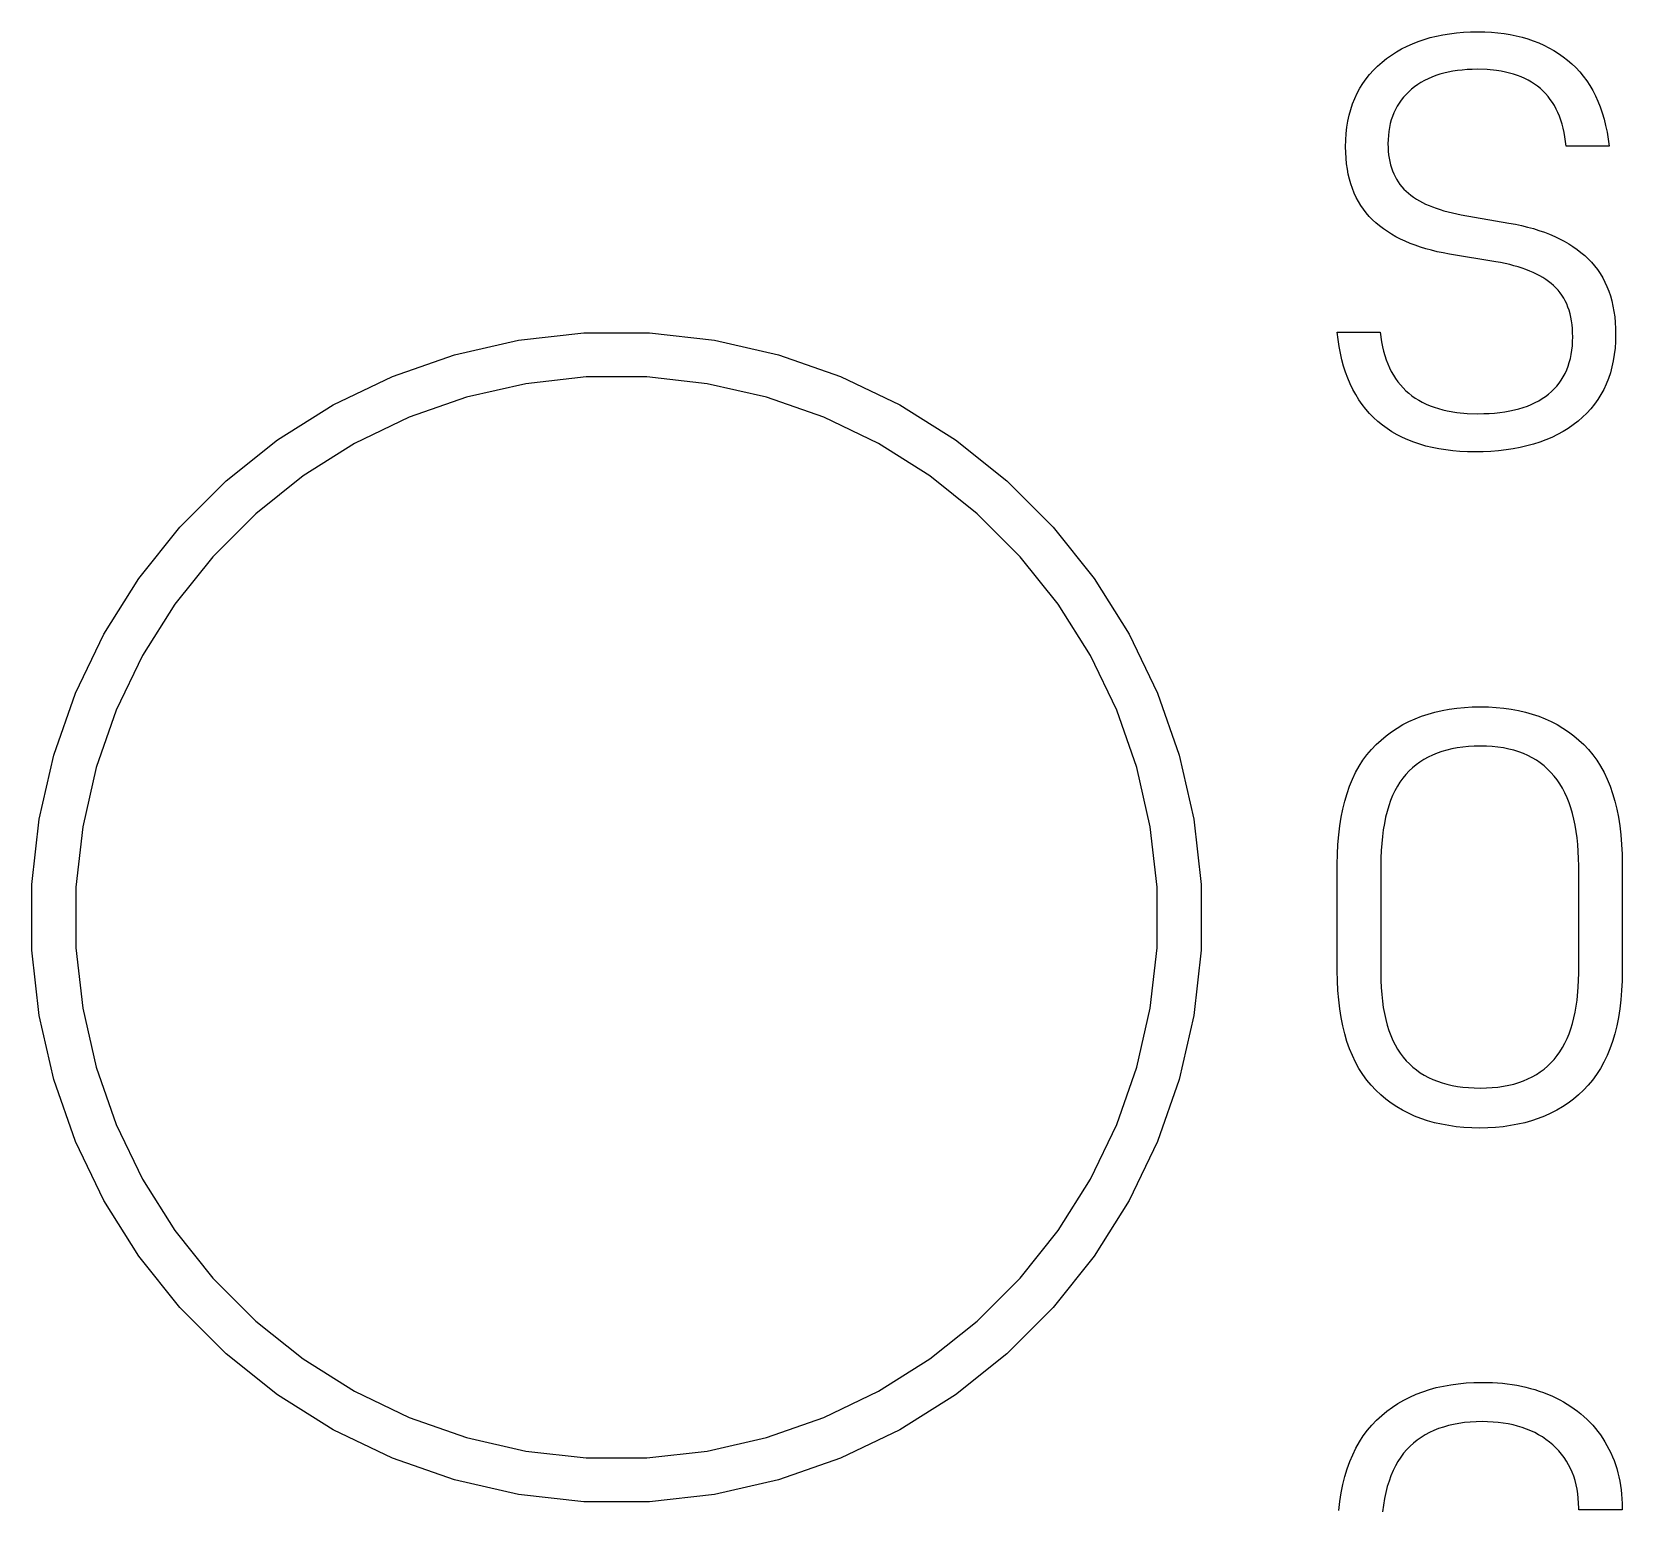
# Model space of a CAD drawing. Header units: millimetres. Extents: x 120 to 180, y -156 to -28.
# Drawn here: x 127.4 to 134.46, y -102.63 to -96.07 of the extents above; entities that cross this region are included whole.
import ezdxf

# ---------------------------------------------------------------- set-up
doc = ezdxf.new("R2010")
doc.units = ezdxf.units.MM
doc.layers.add('F.Silkscreen', color=41, linetype='CONTINUOUS', true_color=0xf2eda1)

msp = doc.modelspace()

# ---------------------------------------------------------------- linework, layer by layer
at = {"layer": 'F.Silkscreen', "linetype": 'CONTINUOUS'}
for p, q in [((133.58563, -96.101083), (133.612649, -96.093177)), ((133.612649, -96.093177), (133.640474, -96.086325)), ((133.640474, -96.086325), (133.669108, -96.080528)), ((133.669108, -96.080528), (133.698549, -96.075784)), ((133.698549, -96.075784), (133.7288, -96.072095)), ((133.7288, -96.072095), (133.759861, -96.06946)), ((133.759861, -96.06946), (133.791733, -96.067879)), ((133.791733, -96.067879), (133.824417, -96.067352)), ((133.824417, -96.067352), (133.854483, -96.067843)), ((133.854483, -96.067843), (133.883861, -96.069315)), ((133.883861, -96.069315), (133.912549, -96.071769)), ((133.912549, -96.071769), (133.940548, -96.075205)), ((133.940548, -96.075205), (133.967857, -96.079622)), ((133.967857, -96.079622), (133.994476, -96.085022)), ((133.994476, -96.085022), (134.020404, -96.091403)), ((134.020404, -96.091403), (134.045642, -96.098766)), ((133.44042, -96.170652), (133.462614, -96.156422)), ((133.462614, -96.156422), (133.485609, -96.143246)), ((133.485609, -96.143246), (133.509408, -96.131124)), ((133.509408, -96.131124), (133.53401, -96.120056)), ((133.53401, -96.120056), (133.559418, -96.110042)), ((133.559418, -96.110042), (133.58563, -96.101083)), ((134.045642, -96.098766), (134.070187, -96.107111)), ((134.070187, -96.107111), (134.094041, -96.116438)), ((134.094041, -96.116438), (134.117203, -96.126748)), ((134.117203, -96.126748), (134.139672, -96.138039)), ((134.139672, -96.138039), (134.161448, -96.150313)), ((134.161448, -96.150313), (134.182531, -96.163568)), ((134.182531, -96.163568), (134.20292, -96.177807)), ((133.360585, -96.237661), (133.378879, -96.219554)), ((133.378879, -96.219554), (133.398437, -96.202275)), ((133.398437, -96.202275), (133.419028, -96.185937)), ((133.419028, -96.185937), (133.44042, -96.170652)), ((133.776131, -96.235413), (133.754281, -96.237143)), ((133.798628, -96.234374), (133.776131, -96.235413)), ((133.821771, -96.234028), (133.798628, -96.234374)), ((133.865774, -96.235361), (133.821771, -96.234028)), ((133.907198, -96.239362), (133.865774, -96.235361)), ((134.20292, -96.177807), (134.222615, -96.193027)), ((134.222615, -96.193027), (134.241473, -96.20925)), ((134.241473, -96.20925), (134.25935, -96.226496)), ((134.25935, -96.226496), (134.276247, -96.244764)), ((133.300048, -96.31836), (133.313287, -96.296944)), ((133.313287, -96.296944), (133.327789, -96.276356)), ((133.327789, -96.276356), (133.343555, -96.256595)), ((133.343555, -96.256595), (133.360585, -96.237661)), ((133.556814, -96.301896), (133.542782, -96.311939)), ((133.571502, -96.292545), (133.556814, -96.301896)), ((133.586845, -96.283887), (133.571502, -96.292545)), ((133.602843, -96.275923), (133.586845, -96.283887)), ((133.619494, -96.268651), (133.602843, -96.275923)), ((133.636797, -96.262072), (133.619494, -96.268651)), ((133.654753, -96.256185), (133.636797, -96.262072)), ((133.673359, -96.250992), (133.654753, -96.256185)), ((133.692616, -96.246491), (133.673359, -96.250992)), ((133.712522, -96.242683), (133.692616, -96.246491)), ((133.733078, -96.239567), (133.712522, -96.242683)), ((133.754281, -96.237143), (133.733078, -96.239567)), ((133.926942, -96.242362), (133.907198, -96.239362)), ((133.946041, -96.246029), (133.926942, -96.242362)), ((133.964494, -96.250362), (133.946041, -96.246029)), ((133.982303, -96.255362), (133.964494, -96.250362)), ((133.999466, -96.261029), (133.982303, -96.255362)), ((134.015984, -96.267363), (133.999466, -96.261029)), ((134.031856, -96.274363), (134.015984, -96.267363)), ((134.047083, -96.282029), (134.031856, -96.274363)), ((134.061664, -96.290363), (134.047083, -96.282029)), ((134.0756, -96.299362), (134.061664, -96.290363)), ((134.08889, -96.309029), (134.0756, -96.299362)), ((134.276247, -96.244764), (134.292163, -96.264056)), ((134.292163, -96.264056), (134.307098, -96.28437)), ((134.307098, -96.28437), (134.321051, -96.305706)), ((134.321051, -96.305706), (134.334022, -96.328066)), ((133.267905, -96.387569), (133.277357, -96.363672)), ((133.277357, -96.363672), (133.288071, -96.340602)), ((133.288071, -96.340602), (133.300048, -96.31836)), ((133.48372, -96.371036), (133.474332, -96.384393)), ((133.493922, -96.358186), (133.48372, -96.371036)), ((133.504937, -96.345843), (133.493922, -96.358186)), ((133.516765, -96.334006), (133.504937, -96.345843)), ((133.529406, -96.322676), (133.516765, -96.334006)), ((133.542782, -96.311939), (133.529406, -96.322676)), ((134.101535, -96.319362), (134.08889, -96.309029)), ((134.113534, -96.330361), (134.101535, -96.319362)), ((134.124887, -96.342027), (134.113534, -96.330361)), ((134.135594, -96.354359), (134.124887, -96.342027)), ((134.145656, -96.367358), (134.135594, -96.354359)), ((134.155071, -96.381024), (134.145656, -96.367358)), ((134.334022, -96.328066), (134.34601, -96.351448)), ((134.34601, -96.351448), (134.357015, -96.375854)), ((134.357015, -96.375854), (134.367038, -96.401282)), ((133.247116, -96.464221), (133.252785, -96.437844)), ((133.252785, -96.437844), (133.259714, -96.412293)), ((133.259714, -96.412293), (133.267905, -96.387569)), ((133.444928, -96.442886), (133.439616, -96.458776)), ((133.451056, -96.427503), (133.444928, -96.442886)), ((133.458, -96.412627), (133.451056, -96.427503)), ((133.465759, -96.398257), (133.458, -96.412627)), ((133.474332, -96.384393), (133.465759, -96.398257)), ((134.163841, -96.395356), (134.155071, -96.381024)), ((134.171965, -96.410354), (134.163841, -96.395356)), ((134.179442, -96.426019), (134.171965, -96.410354)), ((134.186274, -96.44235), (134.179442, -96.426019)), ((134.192459, -96.459348), (134.186274, -96.44235)), ((134.367038, -96.401282), (134.376076, -96.427732)), ((134.376076, -96.427732), (134.384131, -96.455206)), ((133.239559, -96.519457), (133.242708, -96.491426)), ((133.242708, -96.491426), (133.247116, -96.464221)), ((133.428577, -96.509481), (133.426532, -96.527396)), ((133.43144, -96.492073), (133.428577, -96.509481)), ((133.435119, -96.475171), (133.43144, -96.492073)), ((133.439616, -96.458776), (133.435119, -96.475171)), ((134.197999, -96.477012), (134.192459, -96.459348)), ((134.202892, -96.495342), (134.197999, -96.477012)), ((134.207138, -96.514339), (134.202892, -96.495342)), ((134.210739, -96.534002), (134.207138, -96.514339)), ((134.384131, -96.455206), (134.391201, -96.483702)), ((134.391201, -96.483702), (134.397286, -96.513221)), ((134.397286, -96.513221), (134.402386, -96.543763)), ((133.237041, -96.578), (133.237671, -96.548315)), ((133.237506, -96.603756), (133.237041, -96.578)), ((133.237671, -96.548315), (133.239559, -96.519457)), ((133.425305, -96.545816), (133.424896, -96.564743)), ((133.424896, -96.564743), (133.425212, -96.581382)), ((133.425212, -96.581382), (133.42616, -96.597556)), ((133.426532, -96.527396), (133.425305, -96.545816)), ((134.216, -96.575327), (134.210739, -96.534002)), ((134.4065, -96.575327), (134.216, -96.575327)), ((134.402386, -96.543763), (134.4065, -96.575327)), ((133.238902, -96.628779), (133.237506, -96.603756)), ((133.241227, -96.653069), (133.238902, -96.628779)), ((133.244483, -96.676626), (133.241227, -96.653069)), ((133.42616, -96.597556), (133.42774, -96.613264)), ((133.42774, -96.613264), (133.429952, -96.628506)), ((133.429952, -96.628506), (133.432794, -96.643282)), ((133.432794, -96.643282), (133.436267, -96.657593)), ((133.436267, -96.657593), (133.44037, -96.671439)), ((133.248668, -96.699451), (133.244483, -96.676626)), ((133.253784, -96.721542), (133.248668, -96.699451)), ((133.259831, -96.742899), (133.253784, -96.721542)), ((133.44037, -96.671439), (133.445103, -96.684818)), ((133.445103, -96.684818), (133.450466, -96.697732)), ((133.450466, -96.697732), (133.456457, -96.710181)), ((133.456457, -96.710181), (133.463077, -96.722164)), ((133.463077, -96.722164), (133.470325, -96.733681)), ((133.266807, -96.763524), (133.259831, -96.742899)), ((133.274713, -96.783414), (133.266807, -96.763524)), ((133.28355, -96.802572), (133.274713, -96.783414)), ((133.470325, -96.733681), (133.478202, -96.744732)), ((133.478202, -96.744732), (133.486705, -96.755318)), ((133.486705, -96.755318), (133.495836, -96.765438)), ((133.495836, -96.765438), (133.505594, -96.775093)), ((133.505594, -96.775093), (133.515993, -96.78434)), ((133.515993, -96.78434), (133.527049, -96.793225)), ((133.527049, -96.793225), (133.53876, -96.801749)), ((133.293317, -96.820995), (133.28355, -96.802572)), ((133.304014, -96.838685), (133.293317, -96.820995)), ((133.315641, -96.855641), (133.304014, -96.838685)), ((133.328199, -96.871863), (133.315641, -96.855641)), ((133.53876, -96.801749), (133.551127, -96.809911)), ((133.551127, -96.809911), (133.564147, -96.81771)), ((133.564147, -96.81771), (133.577822, -96.825148)), ((133.577822, -96.825148), (133.592149, -96.832223)), ((133.592149, -96.832223), (133.607127, -96.838937)), ((133.607127, -96.838937), (133.622757, -96.845288)), ((133.622757, -96.845288), (133.639038, -96.851277)), ((133.639038, -96.851277), (133.655968, -96.856903)), ((133.655968, -96.856903), (133.673546, -96.862167)), ((133.673546, -96.862167), (133.691773, -96.867069)), ((133.691773, -96.867069), (133.710647, -96.871608)), ((133.710647, -96.871608), (133.730167, -96.875785)), ((133.341686, -96.887351), (133.328199, -96.871863)), ((133.356104, -96.902104), (133.341686, -96.887351)), ((133.37139, -96.916185), (133.356104, -96.902104)), ((133.387482, -96.929657), (133.37139, -96.916185)), ((133.40438, -96.942519), (133.387482, -96.929657)), ((133.730167, -96.875785), (133.750333, -96.879599)), ((133.750333, -96.879599), (133.962, -96.916662)), ((133.962, -96.916662), (133.990349, -96.92193)), ((133.990349, -96.92193), (134.017848, -96.927819)), ((134.017848, -96.927819), (134.044499, -96.934328)), ((134.044499, -96.934328), (134.070302, -96.941458)), ((134.070302, -96.941458), (134.095256, -96.949209)), ((133.422084, -96.954771), (133.40438, -96.942519)), ((133.440595, -96.966412), (133.422084, -96.954771)), ((133.459912, -96.977445), (133.440595, -96.966412)), ((133.480034, -96.987867), (133.459912, -96.977445)), ((133.500963, -96.997679), (133.480034, -96.987867)), ((133.522698, -97.006882), (133.500963, -96.997679)), ((133.54524, -97.015474), (133.522698, -97.006882)), ((134.095256, -96.949209), (134.119363, -96.957579)), ((134.119363, -96.957579), (134.142622, -96.96657)), ((134.142622, -96.96657), (134.165035, -96.976181)), ((134.165035, -96.976181), (134.186601, -96.986412)), ((134.186601, -96.986412), (134.207321, -96.997263)), ((134.207321, -96.997263), (134.227196, -97.008735)), ((134.227196, -97.008735), (134.246225, -97.020826)), ((133.568587, -97.023457), (133.54524, -97.015474)), ((133.592741, -97.03083), (133.568587, -97.023457)), ((133.6177, -97.037593), (133.592741, -97.03083)), ((133.643466, -97.043746), (133.6177, -97.037593)), ((133.670038, -97.049289), (133.643466, -97.043746)), ((133.697417, -97.054222), (133.670038, -97.049289)), ((133.903792, -97.088648), (133.697417, -97.054222)), ((134.246225, -97.020826), (134.264409, -97.033538)), ((134.264409, -97.033538), (134.281749, -97.046869)), ((134.281749, -97.046869), (134.298244, -97.06082)), ((134.298244, -97.06082), (134.313896, -97.075391)), ((134.313896, -97.075391), (134.328649, -97.09066)), ((133.924934, -97.092467), (133.903792, -97.088648)), ((133.945401, -97.096658), (133.924934, -97.092467)), ((133.965189, -97.101223), (133.945401, -97.096658)), ((133.9843, -97.106159), (133.965189, -97.101223)), ((134.002731, -97.111468), (133.9843, -97.106159)), ((134.020482, -97.11715), (134.002731, -97.111468)), ((134.037553, -97.123204), (134.020482, -97.11715)), ((134.053943, -97.129631), (134.037553, -97.123204)), ((134.06965, -97.13643), (134.053943, -97.129631)), ((134.084675, -97.143602), (134.06965, -97.13643)), ((134.099016, -97.151146), (134.084675, -97.143602)), ((134.112672, -97.159063), (134.099016, -97.151146)), ((134.328649, -97.09066), (134.342447, -97.106694)), ((134.342447, -97.106694), (134.355291, -97.123492)), ((134.355291, -97.123492), (134.367181, -97.141053)), ((134.367181, -97.141053), (134.378117, -97.159379)), ((134.125643, -97.167352), (134.112672, -97.159063)), ((134.137929, -97.176014), (134.125643, -97.167352)), ((134.149527, -97.185049), (134.137929, -97.176014)), ((134.160438, -97.194455), (134.149527, -97.185049)), ((134.170676, -97.204338), (134.160438, -97.194455)), ((134.180256, -97.214799), (134.170676, -97.204338)), ((134.189178, -97.225838), (134.180256, -97.214799)), ((134.378117, -97.159379), (134.388101, -97.178469)), ((134.388101, -97.178469), (134.397132, -97.198324)), ((134.397132, -97.198324), (134.405211, -97.218943)), ((134.405211, -97.218943), (134.412337, -97.240326)), ((134.197442, -97.237456), (134.189178, -97.225838)), ((134.205047, -97.249653), (134.197442, -97.237456)), ((134.211993, -97.262428), (134.205047, -97.249653)), ((134.218279, -97.275782), (134.211993, -97.262428)), ((134.223905, -97.289714), (134.218279, -97.275782)), ((134.22887, -97.304225), (134.223905, -97.289714)), ((134.412337, -97.240326), (134.418513, -97.262473)), ((134.418513, -97.262473), (134.423737, -97.285386)), ((134.423737, -97.285386), (134.42801, -97.309062)), ((134.233175, -97.319314), (134.22887, -97.304225)), ((134.236818, -97.334982), (134.233175, -97.319314)), ((134.2398, -97.351229), (134.236818, -97.334982)), ((134.24212, -97.368054), (134.2398, -97.351229)), ((134.42801, -97.309062), (134.431333, -97.333504)), ((134.431333, -97.333504), (134.433707, -97.35871)), ((134.433707, -97.35871), (134.43513, -97.38468)), ((129.564484, -97.436735), (129.854217, -97.40409)), ((129.854217, -97.40409), (130.145783, -97.40409)), ((130.145783, -97.40409), (130.435516, -97.436735)), ((133.203494, -97.433077), (133.2, -97.400831)), ((133.2, -97.400831), (133.3905, -97.400831)), ((133.208023, -97.464331), (133.203494, -97.433077)), ((133.3905, -97.400831), (133.396521, -97.444724)), ((134.243778, -97.385457), (134.24212, -97.368054)), ((134.244773, -97.403439), (134.243778, -97.385457)), ((134.244686, -97.442525), (134.245104, -97.422)), ((134.245104, -97.422), (134.244773, -97.403439)), ((134.435605, -97.411416), (134.434954, -97.442064)), ((134.43513, -97.38468), (134.435605, -97.411416)), ((129.005023, -97.597913), (129.280228, -97.501615)), ((129.280228, -97.501615), (129.564484, -97.436735)), ((130.435516, -97.436735), (130.719772, -97.501615)), ((130.719772, -97.501615), (130.994977, -97.597913)), ((133.213588, -97.494592), (133.208023, -97.464331)), ((133.220186, -97.523861), (133.213588, -97.494592)), ((133.396521, -97.444724), (133.400587, -97.465608)), ((133.400587, -97.465608), (133.405357, -97.485785)), ((133.405357, -97.485785), (133.410831, -97.505253)), ((133.410831, -97.505253), (133.417008, -97.524014)), ((134.23464, -97.518425), (134.238407, -97.500379)), ((134.238407, -97.500379), (134.241337, -97.481714)), ((134.241337, -97.481714), (134.24343, -97.462429)), ((134.24343, -97.462429), (134.244686, -97.442525)), ((134.429745, -97.500726), (134.425187, -97.528741)), ((134.433, -97.471834), (134.429745, -97.500726)), ((134.434954, -97.442064), (134.433, -97.471834)), ((133.227819, -97.552138), (133.220186, -97.523861)), ((133.236486, -97.579423), (133.227819, -97.552138)), ((133.417008, -97.524014), (133.423889, -97.542067)), ((133.423889, -97.542067), (133.431473, -97.559411)), ((133.431473, -97.559411), (133.439761, -97.576048)), ((133.439761, -97.576048), (133.448752, -97.591977)), ((134.211199, -97.584404), (134.218315, -97.568839)), ((134.218315, -97.568839), (134.224594, -97.552655)), ((134.224594, -97.552655), (134.230036, -97.53585)), ((134.230036, -97.53585), (134.23464, -97.518425)), ((134.419327, -97.555877), (134.412164, -97.582135)), ((134.425187, -97.528741), (134.419327, -97.555877)), ((128.742331, -97.724419), (129.005023, -97.597913)), ((129.597352, -97.630181), (129.334548, -97.690164)), ((129.865219, -97.6), (129.597352, -97.630181)), ((130.134781, -97.6), (129.865219, -97.6)), ((130.402648, -97.630181), (130.134781, -97.6)), ((130.665452, -97.690164), (130.402648, -97.630181)), ((130.994977, -97.597913), (131.257669, -97.724419)), ((133.246185, -97.605717), (133.236486, -97.579423)), ((133.256918, -97.631018), (133.246185, -97.605717)), ((133.268683, -97.655327), (133.256918, -97.631018)), ((133.448752, -97.591977), (133.458446, -97.607198)), ((133.458446, -97.607198), (133.468844, -97.62171)), ((133.468844, -97.62171), (133.479945, -97.635515)), ((133.479945, -97.635515), (133.491749, -97.648612)), ((134.163063, -97.652923), (134.174365, -97.64046)), ((134.174365, -97.64046), (134.184829, -97.627377)), ((134.184829, -97.627377), (134.194456, -97.613673)), ((134.194456, -97.613673), (134.203246, -97.599349)), ((134.203246, -97.599349), (134.211199, -97.584404)), ((134.393933, -97.632016), (134.382864, -97.655638)), ((134.4037, -97.607514), (134.393933, -97.632016)), ((134.412164, -97.582135), (134.4037, -97.607514)), ((129.334548, -97.690164), (129.080112, -97.779195)), ((130.919888, -97.779195), (130.665452, -97.690164)), ((133.28148, -97.678645), (133.268683, -97.655327)), ((133.295309, -97.70097), (133.28148, -97.678645)), ((133.31017, -97.722305), (133.295309, -97.70097)), ((133.491749, -97.648612), (133.504256, -97.661001)), ((133.504256, -97.661001), (133.517467, -97.672682)), ((133.517467, -97.672682), (133.53138, -97.683656)), ((133.53138, -97.683656), (133.545997, -97.693921)), ((133.545997, -97.693921), (133.561316, -97.703478)), ((133.561316, -97.703478), (133.577339, -97.712327)), ((133.577339, -97.712327), (133.594064, -97.720469)), ((134.061286, -97.722041), (134.078169, -97.714196)), ((134.078169, -97.714196), (134.094276, -97.705669)), ((134.094276, -97.705669), (134.109609, -97.696458)), ((134.109609, -97.696458), (134.124166, -97.686564)), ((134.124166, -97.686564), (134.137948, -97.675988)), ((134.137948, -97.675988), (134.150924, -97.664766)), ((134.150924, -97.664766), (134.163063, -97.652923)), ((134.356819, -97.700247), (134.341843, -97.721234)), ((134.370492, -97.678382), (134.356819, -97.700247)), ((134.382864, -97.655638), (134.370492, -97.678382)), ((128.495455, -97.879542), (128.742331, -97.724419)), ((129.080112, -97.779195), (128.837245, -97.896154)), ((131.162755, -97.896154), (130.919888, -97.779195)), ((131.257669, -97.724419), (131.504545, -97.879542)), ((133.326061, -97.742647), (133.31017, -97.722305)), ((133.342983, -97.761998), (133.326061, -97.742647)), ((133.360935, -97.780357), (133.342983, -97.761998)), ((133.379916, -97.797725), (133.360935, -97.780357)), ((133.594064, -97.720469), (133.611492, -97.727902)), ((133.611492, -97.727902), (133.629623, -97.734628)), ((133.629623, -97.734628), (133.648456, -97.740645)), ((133.648456, -97.740645), (133.667992, -97.745955)), ((133.667992, -97.745955), (133.688231, -97.750556)), ((133.688231, -97.750556), (133.730817, -97.757636)), ((133.730817, -97.757636), (133.776212, -97.761884)), ((133.776212, -97.761884), (133.824417, -97.763299)), ((133.824417, -97.763299), (133.849826, -97.762959)), ((133.849826, -97.762959), (133.87446, -97.761936)), ((133.87446, -97.761936), (133.898319, -97.760232)), ((133.898319, -97.760232), (133.921403, -97.757846)), ((133.921403, -97.757846), (133.943712, -97.754778)), ((133.943712, -97.754778), (133.965245, -97.751027)), ((133.965245, -97.751027), (133.986004, -97.746595)), ((133.986004, -97.746595), (134.005987, -97.74148)), ((134.005987, -97.74148), (134.025195, -97.735683)), ((134.025195, -97.735683), (134.043628, -97.729204)), ((134.043628, -97.729204), (134.061286, -97.722041)), ((134.289102, -97.778919), (134.268917, -97.796388)), ((134.307984, -97.760569), (134.289102, -97.778919)), ((134.325565, -97.741341), (134.307984, -97.760569)), ((134.341843, -97.721234), (134.325565, -97.741341)), ((133.399881, -97.814063), (133.379916, -97.797725)), ((133.420781, -97.829347), (133.399881, -97.814063)), ((133.442616, -97.843578), (133.420781, -97.829347)), ((133.465385, -97.856754), (133.442616, -97.843578)), ((133.489087, -97.868876), (133.465385, -97.856754)), ((134.177789, -97.855997), (134.152575, -97.868239)), ((134.20203, -97.842691), (134.177789, -97.855997)), ((134.225298, -97.828321), (134.20203, -97.842691)), ((134.247594, -97.812887), (134.225298, -97.828321)), ((134.268917, -97.796388), (134.247594, -97.812887)), ((128.267499, -98.06133), (128.495455, -97.879542)), ((128.837245, -97.896154), (128.609, -98.039569)), ((131.391, -98.039569), (131.162755, -97.896154)), ((131.504545, -97.879542), (131.732501, -98.06133)), ((133.513722, -97.879944), (133.489087, -97.868876)), ((133.539289, -97.889957), (133.513722, -97.879944)), ((133.565786, -97.898917), (133.539289, -97.889957)), ((133.593214, -97.906823), (133.565786, -97.898917)), ((133.621571, -97.913674), (133.593214, -97.906823)), ((133.650857, -97.919472), (133.621571, -97.913674)), ((133.68107, -97.924215), (133.650857, -97.919472)), ((133.712211, -97.927905), (133.68107, -97.924215)), ((133.744278, -97.93054), (133.712211, -97.927905)), ((133.77727, -97.932121), (133.744278, -97.93054)), ((133.88198, -97.930519), (133.847067, -97.932116)), ((133.915924, -97.927857), (133.88198, -97.930519)), ((133.948899, -97.92413), (133.915924, -97.927857)), ((133.980906, -97.919339), (133.948899, -97.92413)), ((134.011943, -97.913483), (133.980906, -97.919339)), ((134.04201, -97.906563), (134.011943, -97.913483)), ((134.071108, -97.898579), (134.04201, -97.906563)), ((134.099235, -97.88953), (134.071108, -97.898579)), ((134.126391, -97.879416), (134.099235, -97.88953)), ((134.152575, -97.868239), (134.126391, -97.879416)), ((133.811188, -97.932648), (133.77727, -97.932121)), ((133.847067, -97.932116), (133.811188, -97.932648)), ((128.06133, -98.267499), (128.267499, -98.06133)), ((128.609, -98.039569), (128.398248, -98.207639)), ((131.601752, -98.207639), (131.391, -98.039569)), ((131.732501, -98.06133), (131.93867, -98.267499)), ((128.398248, -98.207639), (128.207639, -98.398248)), ((131.792361, -98.398248), (131.601752, -98.207639)), ((127.879542, -98.495455), (128.06133, -98.267499)), ((131.93867, -98.267499), (132.120458, -98.495455)), ((128.207639, -98.398248), (128.039569, -98.609)), ((131.960431, -98.609), (131.792361, -98.398248)), ((127.724419, -98.742331), (127.879542, -98.495455)), ((132.120458, -98.495455), (132.275581, -98.742331)), ((128.039569, -98.609), (127.896154, -98.837245)), ((132.103846, -98.837245), (131.960431, -98.609)), ((127.597913, -99.005023), (127.724419, -98.742331)), ((132.275581, -98.742331), (132.402087, -99.005023)), ((127.896154, -98.837245), (127.779195, -99.080112)), ((132.220805, -99.080112), (132.103846, -98.837245)), ((127.501615, -99.280228), (127.597913, -99.005023)), ((132.402087, -99.005023), (132.498385, -99.280228)), ((127.779195, -99.080112), (127.690164, -99.334548)), ((132.309836, -99.334548), (132.220805, -99.080112)), ((133.491073, -99.144116), (133.517692, -99.130334)), ((133.517692, -99.130334), (133.545243, -99.117865)), ((133.545243, -99.117865), (133.573725, -99.106709)), ((133.573725, -99.106709), (133.603137, -99.096866)), ((133.603137, -99.096866), (133.633478, -99.088335)), ((133.633478, -99.088335), (133.664748, -99.081117)), ((133.664748, -99.081117), (133.696946, -99.075212)), ((133.696946, -99.075212), (133.730071, -99.070619)), ((133.730071, -99.070619), (133.764122, -99.067339)), ((133.764122, -99.067339), (133.799099, -99.065371)), ((133.799099, -99.065371), (133.835001, -99.064715)), ((133.835001, -99.064715), (133.870605, -99.065371)), ((133.870605, -99.065371), (133.905285, -99.067339)), ((133.905285, -99.067339), (133.939043, -99.070619)), ((133.939043, -99.070619), (133.971878, -99.075212)), ((133.971878, -99.075212), (134.00379, -99.081117)), ((134.00379, -99.081117), (134.03478, -99.088335)), ((134.03478, -99.088335), (134.064848, -99.096866)), ((134.064848, -99.096866), (134.093995, -99.106709)), ((134.093995, -99.106709), (134.122221, -99.117865)), ((134.122221, -99.117865), (134.149527, -99.130334)), ((134.149527, -99.130334), (134.175913, -99.144116)), ((133.393929, -99.212378), (133.416813, -99.193343)), ((133.416813, -99.193343), (133.440633, -99.17562)), ((133.440633, -99.17562), (133.465386, -99.159212)), ((133.465386, -99.159212), (133.491073, -99.144116)), ((134.175913, -99.144116), (134.201379, -99.159212)), ((134.201379, -99.159212), (134.225926, -99.17562)), ((134.225926, -99.17562), (134.249553, -99.193343)), ((134.249553, -99.193343), (134.272263, -99.212378)), ((133.331697, -99.277765), (133.351169, -99.254486)), ((133.351169, -99.254486), (133.37198, -99.232727)), ((133.37198, -99.232727), (133.393929, -99.212378)), ((133.642549, -99.270752), (133.622298, -99.279097)), ((133.663647, -99.263389), (133.642549, -99.270752)), ((133.685591, -99.257008), (133.663647, -99.263389)), ((133.708381, -99.251609), (133.685591, -99.257008)), ((133.732016, -99.247191), (133.708381, -99.251609)), ((133.756495, -99.243755), (133.732016, -99.247191)), ((133.78182, -99.241301), (133.756495, -99.243755)), ((133.807988, -99.239829), (133.78182, -99.241301)), ((133.835001, -99.239338), (133.807988, -99.239829)), ((133.861859, -99.239857), (133.835001, -99.239338)), ((133.887866, -99.241415), (133.861859, -99.239857)), ((133.913019, -99.244012), (133.887866, -99.241415)), ((133.93732, -99.247647), (133.913019, -99.244012)), ((133.960768, -99.252321), (133.93732, -99.247647)), ((133.983364, -99.258034), (133.960768, -99.252321)), ((134.005107, -99.264785), (133.983364, -99.258034)), ((134.025997, -99.272575), (134.005107, -99.264785)), ((134.272263, -99.212378), (134.294054, -99.232727)), ((134.294054, -99.232727), (134.314719, -99.254486)), ((134.314719, -99.254486), (134.334051, -99.277765)), ((127.436735, -99.564484), (127.501615, -99.280228)), ((127.690164, -99.334548), (127.630181, -99.597352)), ((132.369819, -99.597352), (132.309836, -99.334548)), ((132.498385, -99.280228), (132.563265, -99.564484)), ((133.281326, -99.356719), (133.296776, -99.328882)), ((133.296776, -99.328882), (133.313566, -99.302564)), ((133.313566, -99.302564), (133.331697, -99.277765)), ((133.533751, -99.335555), (133.518587, -99.349793)), ((133.549765, -99.322299), (133.533751, -99.335555)), ((133.566626, -99.310025), (133.549765, -99.322299)), ((133.584336, -99.298734), (133.566626, -99.310025)), ((133.602893, -99.288425), (133.584336, -99.298734)), ((133.622298, -99.279097), (133.602893, -99.288425)), ((134.046035, -99.281403), (134.025997, -99.272575)), ((134.06522, -99.291271), (134.046035, -99.281403)), ((134.083552, -99.302177), (134.06522, -99.291271)), ((134.101031, -99.314122), (134.083552, -99.302177)), ((134.117658, -99.327105), (134.101031, -99.314122)), ((134.133433, -99.341127), (134.117658, -99.327105)), ((134.148354, -99.356188), (134.133433, -99.341127)), ((134.334051, -99.277765), (134.35205, -99.302564)), ((134.35205, -99.302564), (134.368715, -99.328882)), ((134.368715, -99.328882), (134.384048, -99.356719)), ((133.254452, -99.416953), (133.267218, -99.386077)), ((133.267218, -99.386077), (133.281326, -99.356719)), ((133.478227, -99.398853), (133.466506, -99.417586)), ((133.490815, -99.381329), (133.478227, -99.398853)), ((133.504272, -99.365013), (133.490815, -99.381329)), ((133.518587, -99.349793), (133.504272, -99.365013)), ((134.162423, -99.372288), (134.148354, -99.356188)), ((134.175639, -99.389426), (134.162423, -99.372288)), ((134.188003, -99.407603), (134.175639, -99.389426)), ((134.199514, -99.426819), (134.188003, -99.407603)), ((134.384048, -99.356719), (134.398047, -99.386077)), ((134.398047, -99.386077), (134.410713, -99.416953)), ((133.224208, -99.518699), (133.232947, -99.483264)), ((133.232947, -99.483264), (133.243028, -99.449349)), ((133.243028, -99.449349), (133.254452, -99.416953)), ((133.436555, -99.481036), (133.428307, -99.504604)), ((133.44567, -99.458677), (133.436555, -99.481036)), ((133.455654, -99.437527), (133.44567, -99.458677)), ((133.466506, -99.417586), (133.455654, -99.437527)), ((134.210172, -99.447074), (134.199514, -99.426819)), ((134.219978, -99.468367), (134.210172, -99.447074)), ((134.228931, -99.490699), (134.219978, -99.468367)), ((134.410713, -99.416953), (134.422045, -99.449349)), ((134.422045, -99.449349), (134.432044, -99.483264)), ((134.432044, -99.483264), (134.440711, -99.518699)), ((133.216813, -99.555652), (133.224208, -99.518699)), ((133.420928, -99.529382), (133.414417, -99.555369)), ((133.428307, -99.504604), (133.420928, -99.529382)), ((134.237031, -99.51407), (134.228931, -99.490699)), ((134.244279, -99.53848), (134.237031, -99.51407)), ((134.250674, -99.563928), (134.244279, -99.53848)), ((134.440711, -99.518699), (134.448043, -99.555652)), ((127.40409, -99.854217), (127.436735, -99.564484)), ((127.630181, -99.597352), (127.6, -99.865219)), ((132.4, -99.865219), (132.369819, -99.597352)), ((132.563265, -99.564484), (132.59591, -99.854217)), ((133.206054, -99.634117), (133.210761, -99.594125)), ((133.210761, -99.594125), (133.216813, -99.555652)), ((133.403999, -99.610971), (133.400092, -99.640588)), ((133.408773, -99.582565), (133.403999, -99.610971)), ((133.414417, -99.555369), (133.408773, -99.582565)), ((134.256216, -99.590416), (134.250674, -99.563928)), ((134.260906, -99.617942), (134.256216, -99.590416)), ((134.264743, -99.646507), (134.260906, -99.617942)), ((134.448043, -99.555652), (134.454043, -99.594125)), ((134.454043, -99.594125), (134.458709, -99.634117)), ((133.200673, -99.718658), (133.202691, -99.675628)), ((133.202691, -99.675628), (133.206054, -99.634117)), ((133.397053, -99.671414), (133.394883, -99.70345)), ((133.400092, -99.640588), (133.397053, -99.671414)), ((134.267727, -99.67611), (134.264743, -99.646507)), ((134.269859, -99.706753), (134.267727, -99.67611)), ((134.458709, -99.634117), (134.462042, -99.675628)), ((134.462042, -99.675628), (134.464042, -99.718658)), ((133.2, -99.763207), (133.200673, -99.718658)), ((133.2, -99.771155), (133.2, -99.763207)), ((133.393581, -99.736697), (133.393147, -99.771155)), ((133.394883, -99.70345), (133.393581, -99.736697)), ((134.271138, -99.738434), (134.269859, -99.706753)), ((134.271564, -99.771155), (134.271138, -99.738434)), ((134.464042, -99.718658), (134.464709, -99.763207)), ((134.464709, -99.763207), (134.464709, -100.236793)), ((133.2, -100.236793), (133.2, -99.771155)), ((133.393147, -99.771155), (133.393147, -100.247377)), ((134.271564, -100.247377), (134.271564, -99.771155)), ((127.40409, -99.865219), (127.40409, -99.854217)), ((127.40409, -100.145783), (127.40409, -99.865219)), ((127.6, -99.865219), (127.6, -100.134781)), ((132.4, -100.134781), (132.4, -99.865219)), ((132.59591, -99.854217), (132.59591, -100.145783)), ((127.436735, -100.435516), (127.40409, -100.145783)), ((127.6, -100.134781), (127.630181, -100.402648)), ((132.369819, -100.402648), (132.4, -100.134781)), ((132.59591, -100.145783), (132.563265, -100.435516)), ((133.200667, -100.281348), (133.2, -100.236793)), ((133.393147, -100.247377), (133.393587, -100.280216)), ((134.269859, -100.309217), (134.271564, -100.247377)), ((134.464709, -100.236793), (134.464036, -100.281348)), ((133.202667, -100.324382), (133.200667, -100.281348)), ((133.206, -100.365896), (133.202667, -100.324382)), ((133.393587, -100.280216), (133.394907, -100.311918)), ((133.394907, -100.311918), (133.397107, -100.342482)), ((134.264743, -100.367067), (134.269859, -100.309217)), ((134.462018, -100.324382), (134.458655, -100.365896)), ((134.464036, -100.281348), (134.462018, -100.324382)), ((133.210666, -100.40589), (133.206, -100.365896)), ((133.397107, -100.342482), (133.400187, -100.37191)), ((133.400187, -100.37191), (133.404145, -100.400199)), ((133.404145, -100.400199), (133.408983, -100.427352)), ((134.256216, -100.420926), (134.264743, -100.367067)), ((134.458655, -100.365896), (134.453948, -100.40589)), ((127.501615, -100.719772), (127.436735, -100.435516)), ((127.630181, -100.402648), (127.690164, -100.665452)), ((132.309836, -100.665452), (132.369819, -100.402648)), ((132.563265, -100.435516), (132.498385, -100.719772)), ((133.216666, -100.444365), (133.210666, -100.40589)), ((133.223999, -100.481319), (133.216666, -100.444365)), ((133.408983, -100.427352), (133.414698, -100.453367)), ((133.414698, -100.453367), (133.421292, -100.478245)), ((134.237031, -100.494234), (134.244279, -100.470796)), ((134.244279, -100.470796), (134.250674, -100.44636)), ((134.250674, -100.44636), (134.256216, -100.420926)), ((134.447896, -100.444365), (134.440501, -100.481319)), ((134.453948, -100.40589), (134.447896, -100.444365)), ((133.232665, -100.516754), (133.223999, -100.481319)), ((133.242664, -100.550669), (133.232665, -100.516754)), ((133.421292, -100.478245), (133.428762, -100.501985)), ((133.428762, -100.501985), (133.43711, -100.524588)), ((133.43711, -100.524588), (133.446335, -100.546054)), ((134.210172, -100.558564), (134.219978, -100.538118)), ((134.219978, -100.538118), (134.228931, -100.516675)), ((134.228931, -100.516675), (134.237031, -100.494234)), ((134.431763, -100.516754), (134.421681, -100.550669)), ((134.440501, -100.481319), (134.431763, -100.516754)), ((133.253997, -100.583065), (133.242664, -100.550669)), ((133.266663, -100.613942), (133.253997, -100.583065)), ((133.446335, -100.546054), (133.456436, -100.566383)), ((133.456436, -100.566383), (133.467413, -100.585574)), ((133.467413, -100.585574), (133.479265, -100.603628)), ((133.479265, -100.603628), (133.491992, -100.620544)), ((134.175639, -100.613916), (134.188003, -100.596463)), ((134.188003, -100.596463), (134.199514, -100.578012)), ((134.199514, -100.578012), (134.210172, -100.558564)), ((134.410257, -100.583065), (134.397491, -100.613942)), ((134.421681, -100.550669), (134.410257, -100.583065)), ((127.690164, -100.665452), (127.779195, -100.919888)), ((132.220805, -100.919888), (132.309836, -100.665452)), ((133.280662, -100.643299), (133.266663, -100.613942)), ((133.295995, -100.671138), (133.280662, -100.643299)), ((133.31266, -100.697458), (133.295995, -100.671138)), ((133.491992, -100.620544), (133.505595, -100.636323)), ((133.505595, -100.636323), (133.520043, -100.651059)), ((133.520043, -100.651059), (133.535311, -100.664844)), ((133.535311, -100.664844), (133.551396, -100.677679)), ((133.551396, -100.677679), (133.568301, -100.689563)), ((134.101031, -100.686222), (134.117658, -100.673755)), ((134.117658, -100.673755), (134.133433, -100.660292)), ((134.133433, -100.660292), (134.148354, -100.64583)), ((134.148354, -100.64583), (134.162423, -100.630372)), ((134.162423, -100.630372), (134.175639, -100.613916)), ((134.367934, -100.671138), (134.351144, -100.697458)), ((134.383383, -100.643299), (134.367934, -100.671138)), ((134.397491, -100.613942), (134.383383, -100.643299)), ((127.597913, -100.994977), (127.501615, -100.719772)), ((132.498385, -100.719772), (132.402087, -100.994977)), ((133.330659, -100.72226), (133.31266, -100.697458)), ((133.349991, -100.745543), (133.330659, -100.72226)), ((133.370657, -100.767308), (133.349991, -100.745543)), ((133.568301, -100.689563), (133.586024, -100.700497)), ((133.586024, -100.700497), (133.604565, -100.71048)), ((133.604565, -100.71048), (133.623925, -100.719513)), ((133.623925, -100.719513), (133.644104, -100.727595)), ((133.644104, -100.727595), (133.665101, -100.734727)), ((133.665101, -100.734727), (133.686917, -100.740908)), ((133.686917, -100.740908), (133.709551, -100.746138)), ((133.709551, -100.746138), (133.733004, -100.750417)), ((133.733004, -100.750417), (133.757275, -100.753746)), ((133.757275, -100.753746), (133.782365, -100.756123)), ((133.887866, -100.756031), (133.913019, -100.753538)), ((133.913019, -100.753538), (133.93732, -100.750047)), ((133.93732, -100.750047), (133.960768, -100.74556)), ((133.960768, -100.74556), (133.983364, -100.740075)), ((133.983364, -100.740075), (134.005107, -100.733593)), ((134.005107, -100.733593), (134.025997, -100.726113)), ((134.025997, -100.726113), (134.046035, -100.717636)), ((134.046035, -100.717636), (134.06522, -100.708162)), ((134.06522, -100.708162), (134.083552, -100.69769)), ((134.083552, -100.69769), (134.101031, -100.686222)), ((134.313542, -100.745543), (134.292731, -100.767308)), ((134.333013, -100.72226), (134.313542, -100.745543)), ((134.351144, -100.697458), (134.333013, -100.72226)), ((133.39246, -100.787651), (133.370657, -100.767308)), ((133.415206, -100.806681), (133.39246, -100.787651)), ((133.438893, -100.824399), (133.415206, -100.806681)), ((133.463522, -100.840803), (133.438893, -100.824399)), ((133.782365, -100.756123), (133.808274, -100.75755)), ((133.808274, -100.75755), (133.835001, -100.758025)), ((133.835001, -100.758025), (133.861859, -100.757527)), ((133.861859, -100.757527), (133.887866, -100.756031)), ((134.224186, -100.824399), (134.199515, -100.840803)), ((134.247946, -100.806681), (134.224186, -100.824399)), ((134.270794, -100.787651), (134.247946, -100.806681)), ((134.292731, -100.767308), (134.270794, -100.787651)), ((133.489091, -100.855895), (133.463522, -100.840803)), ((133.515602, -100.869675), (133.489091, -100.855895)), ((133.543052, -100.882141), (133.515602, -100.869675)), ((133.571443, -100.893296), (133.543052, -100.882141)), ((133.600772, -100.903138), (133.571443, -100.893296)), ((134.091713, -100.893296), (134.062484, -100.903138)), ((134.120031, -100.882141), (134.091713, -100.893296)), ((134.147437, -100.869675), (134.120031, -100.882141)), ((134.173932, -100.855895), (134.147437, -100.869675)), ((134.199515, -100.840803), (134.173932, -100.855895)), ((127.779195, -100.919888), (127.896154, -101.162755)), ((132.103846, -101.162755), (132.220805, -100.919888)), ((133.631041, -100.911667), (133.600772, -100.903138)), ((133.662249, -100.918884), (133.631041, -100.911667)), ((133.694395, -100.924789), (133.662249, -100.918884)), ((133.727479, -100.929381), (133.694395, -100.924789)), ((133.7615, -100.932662), (133.727479, -100.929381)), ((133.796459, -100.93463), (133.7615, -100.932662)), ((133.832355, -100.935286), (133.796459, -100.93463)), ((133.867965, -100.93463), (133.832355, -100.935286)), ((133.902664, -100.932662), (133.867965, -100.93463)), ((133.936451, -100.929381), (133.902664, -100.932662)), ((133.969327, -100.924789), (133.936451, -100.929381)), ((134.001291, -100.918884), (133.969327, -100.924789)), ((134.032343, -100.911667), (134.001291, -100.918884)), ((134.062484, -100.903138), (134.032343, -100.911667)), ((127.724419, -101.257669), (127.597913, -100.994977)), ((132.402087, -100.994977), (132.275581, -101.257669)), ((127.896154, -101.162755), (128.039569, -101.391)), ((131.960431, -101.391), (132.103846, -101.162755)), ((127.879542, -101.504545), (127.724419, -101.257669)), ((132.275581, -101.257669), (132.120458, -101.504545)), ((128.039569, -101.391), (128.207639, -101.601752)), ((131.792361, -101.601752), (131.960431, -101.391)), ((128.06133, -101.732501), (127.879542, -101.504545)), ((132.120458, -101.504545), (131.93867, -101.732501)), ((128.207639, -101.601752), (128.398248, -101.792361)), ((131.601752, -101.792361), (131.792361, -101.601752)), ((128.267499, -101.93867), (128.06133, -101.732501)), ((131.93867, -101.732501), (131.732501, -101.93867)), ((128.398248, -101.792361), (128.609, -101.960431)), ((131.391, -101.960431), (131.601752, -101.792361)), ((128.495455, -102.120458), (128.267499, -101.93867)), ((131.732501, -101.93867), (131.504545, -102.120458)), ((128.609, -101.960431), (128.837245, -102.103846)), ((131.162755, -102.103846), (131.391, -101.960431)), ((133.60875, -102.096866), (133.639415, -102.088335)), ((133.639415, -102.088335), (133.67101, -102.081117)), ((133.67101, -102.081117), (133.703535, -102.075212)), ((133.703535, -102.075212), (133.73699, -102.070619)), ((133.73699, -102.070619), (133.771376, -102.067339)), ((133.771376, -102.067339), (133.806691, -102.065371)), ((133.806691, -102.065371), (133.842937, -102.064715)), ((133.842937, -102.064715), (133.865931, -102.064983)), ((133.865931, -102.064983), (133.888579, -102.065789)), ((133.888579, -102.065789), (133.910881, -102.067133)), ((133.910881, -102.067133), (133.932838, -102.069014)), ((133.932838, -102.069014), (133.954451, -102.071432)), ((133.954451, -102.071432), (133.975721, -102.074387)), ((133.975721, -102.074387), (133.996647, -102.07788)), ((133.996647, -102.07788), (134.017232, -102.08191)), ((134.017232, -102.08191), (134.037476, -102.086477)), ((134.037476, -102.086477), (134.057379, -102.091582)), ((134.057379, -102.091582), (134.076943, -102.097224)), ((128.742331, -102.275581), (128.495455, -102.120458)), ((128.837245, -102.103846), (129.080112, -102.220805)), ((130.919888, -102.220805), (131.162755, -102.103846)), ((131.504545, -102.120458), (131.257669, -102.275581)), ((133.444295, -102.17562), (133.469379, -102.159212)), ((133.469379, -102.159212), (133.495393, -102.144116)), ((133.495393, -102.144116), (133.522337, -102.130334)), ((133.522337, -102.130334), (133.550211, -102.117865)), ((133.550211, -102.117865), (133.579016, -102.106709)), ((133.579016, -102.106709), (133.60875, -102.096866)), ((134.076943, -102.097224), (134.096169, -102.103404)), ((134.096169, -102.103404), (134.115056, -102.11012)), ((134.115056, -102.11012), (134.133606, -102.117375)), ((134.133606, -102.117375), (134.151819, -102.125166)), ((134.151819, -102.125166), (134.169697, -102.133495)), ((134.169697, -102.133495), (134.187154, -102.14232)), ((134.187154, -102.14232), (134.204102, -102.1516)), ((134.204102, -102.1516), (134.220542, -102.161335)), ((134.220542, -102.161335), (134.236473, -102.171525)), ((129.080112, -102.220805), (129.334548, -102.309836)), ((130.665452, -102.309836), (130.919888, -102.220805)), ((133.353479, -102.254486), (133.374625, -102.232727)), ((133.374625, -102.232727), (133.396918, -102.212378)), ((133.396918, -102.212378), (133.420142, -102.193343)), ((133.420142, -102.193343), (133.444295, -102.17562)), ((134.236473, -102.171525), (134.251895, -102.182169)), ((134.251895, -102.182169), (134.266809, -102.193269)), ((134.266809, -102.193269), (134.281215, -102.204824)), ((134.281215, -102.204824), (134.295112, -102.216833)), ((134.295112, -102.216833), (134.3085, -102.229298)), ((134.3085, -102.229298), (134.32138, -102.242217)), ((129.005023, -102.402087), (128.742331, -102.275581)), ((131.257669, -102.275581), (130.994977, -102.402087)), ((133.298227, -102.328882), (133.31528, -102.302564)), ((133.31528, -102.302564), (133.333697, -102.277765)), ((133.333697, -102.277765), (133.353479, -102.254486)), ((133.590397, -102.298113), (133.572331, -102.309284)), ((133.60928, -102.287913), (133.590397, -102.298113)), ((133.628979, -102.278684), (133.60928, -102.287913)), ((133.649494, -102.270427), (133.628979, -102.278684)), ((133.670825, -102.263141), (133.649494, -102.270427)), ((133.69297, -102.256826), (133.670825, -102.263141)), ((133.71593, -102.251483), (133.69297, -102.256826)), ((133.739705, -102.247111), (133.71593, -102.251483)), ((133.764293, -102.24371), (133.739705, -102.247111)), ((133.789695, -102.241281), (133.764293, -102.24371)), ((133.81591, -102.239824), (133.789695, -102.241281)), ((133.842937, -102.239338), (133.81591, -102.239824)), ((133.867416, -102.239741), (133.842937, -102.239338)), ((133.891244, -102.24095), (133.867416, -102.239741)), ((133.914421, -102.242965), (133.891244, -102.24095)), ((133.936947, -102.245786), (133.914421, -102.242965)), ((133.958822, -102.249413), (133.936947, -102.245786)), ((133.980045, -102.253846), (133.958822, -102.249413)), ((134.000618, -102.259085), (133.980045, -102.253846)), ((134.020539, -102.265131), (134.000618, -102.259085)), ((134.039809, -102.271982), (134.020539, -102.265131)), ((134.058428, -102.279639), (134.039809, -102.271982)), ((134.076396, -102.288102), (134.058428, -102.279639)), ((134.093713, -102.297371), (134.076396, -102.288102)), ((134.110379, -102.307447), (134.093713, -102.297371)), ((134.126394, -102.318328), (134.110379, -102.307447)), ((134.32138, -102.242217), (134.333751, -102.255591)), ((134.333751, -102.255591), (134.345614, -102.269421)), ((134.345614, -102.269421), (134.356968, -102.283705)), ((134.356968, -102.283705), (134.367814, -102.298444)), ((134.367814, -102.298444), (134.378151, -102.313638)), ((129.334548, -102.309836), (129.597352, -102.369819)), ((129.597352, -102.369819), (129.865219, -102.4)), ((130.134781, -102.4), (130.402648, -102.369819)), ((130.402648, -102.369819), (130.665452, -102.309836)), ((133.268213, -102.386077), (133.282538, -102.356719)), ((133.282538, -102.356719), (133.298227, -102.328882)), ((133.508239, -102.363677), (133.494302, -102.379843)), ((133.523035, -102.348622), (133.508239, -102.363677)), ((133.53865, -102.334538), (133.523035, -102.348622)), ((133.555082, -102.321425), (133.53865, -102.334538)), ((133.572331, -102.309284), (133.555082, -102.321425)), ((134.141757, -102.330015), (134.126394, -102.318328)), ((134.15647, -102.342508), (134.141757, -102.330015)), ((134.170407, -102.3557), (134.15647, -102.342508)), ((134.183445, -102.36947), (134.170407, -102.3557)), ((134.195584, -102.383817), (134.183445, -102.36947)), ((134.378151, -102.313638), (134.38798, -102.329287)), ((134.38798, -102.329287), (134.397257, -102.345318)), ((134.397257, -102.345318), (134.405938, -102.361659)), ((134.405938, -102.361659), (134.414024, -102.378311)), ((134.414024, -102.378311), (134.421512, -102.395272)), ((129.280228, -102.498385), (129.005023, -102.402087)), ((129.865219, -102.4), (130.134781, -102.4)), ((130.994977, -102.402087), (130.719772, -102.498385)), ((133.233424, -102.483264), (133.243656, -102.449349)), ((133.243656, -102.449349), (133.255252, -102.416953)), ((133.255252, -102.416953), (133.268213, -102.386077)), ((133.457886, -102.435781), (133.447546, -102.456907)), ((133.469126, -102.415896), (133.457886, -102.435781)), ((133.481264, -102.39725), (133.469126, -102.415896)), ((133.494302, -102.379843), (133.481264, -102.39725)), ((134.206824, -102.398743), (134.195584, -102.383817)), ((134.217164, -102.414247), (134.206824, -102.398743)), ((134.226606, -102.430329), (134.217164, -102.414247)), ((134.235148, -102.446989), (134.226606, -102.430329)), ((134.242791, -102.464228), (134.235148, -102.446989)), ((134.421512, -102.395272), (134.428404, -102.412542)), ((134.428404, -102.412542), (134.434699, -102.430123)), ((134.434699, -102.430123), (134.440395, -102.448014)), ((134.440395, -102.448014), (134.445494, -102.466214)), ((129.564484, -102.563265), (129.280228, -102.498385)), ((130.719772, -102.498385), (130.435516, -102.563265)), ((133.217053, -102.555652), (133.224556, -102.518699)), ((133.224556, -102.518699), (133.233424, -102.483264)), ((133.429562, -102.502879), (133.42192, -102.527725)), ((133.438105, -102.479273), (133.429562, -102.502879)), ((133.447546, -102.456907), (133.438105, -102.479273)), ((134.249535, -102.482045), (134.242791, -102.464228)), ((134.25538, -102.500441), (134.249535, -102.482045)), ((134.260325, -102.519416), (134.25538, -102.500441)), ((134.264372, -102.538969), (134.260325, -102.519416)), ((134.445494, -102.466214), (134.449994, -102.484725)), ((134.449994, -102.484725), (134.453896, -102.503545)), ((134.453896, -102.503545), (134.457198, -102.522675)), ((129.854217, -102.59591), (129.564484, -102.563265)), ((130.435516, -102.563265), (130.145783, -102.59591)), ((133.210914, -102.594125), (133.217053, -102.555652)), ((133.409331, -102.581138), (133.404386, -102.609705)), ((133.415176, -102.553811), (133.409331, -102.581138)), ((133.42192, -102.527725), (133.415176, -102.553811)), ((134.267519, -102.559102), (134.264372, -102.538969)), ((134.269767, -102.579814), (134.267519, -102.559102)), ((134.271116, -102.601104), (134.269767, -102.579814)), ((134.457198, -102.522675), (134.459901, -102.542115)), ((134.459901, -102.542115), (134.462004, -102.561865)), ((134.462004, -102.561865), (134.463507, -102.581925)), ((134.463507, -102.581925), (134.464408, -102.602295)), ((130.145783, -102.59591), (129.854217, -102.59591)), ((133.206139, -102.634117), (133.210914, -102.594125)), ((133.404386, -102.609705), (133.40034, -102.639513)), ((134.271565, -102.622974), (134.271116, -102.601104)), ((134.271565, -102.630921), (134.271565, -102.622974)), ((134.464709, -102.630921), (134.271565, -102.630921)), ((134.464408, -102.602295), (134.464709, -102.622974)), ((134.464709, -102.622974), (134.464709, -102.630921))]:
    msp.add_line(p, q, dxfattribs=at)

doc.saveas('drawing.dxf')
